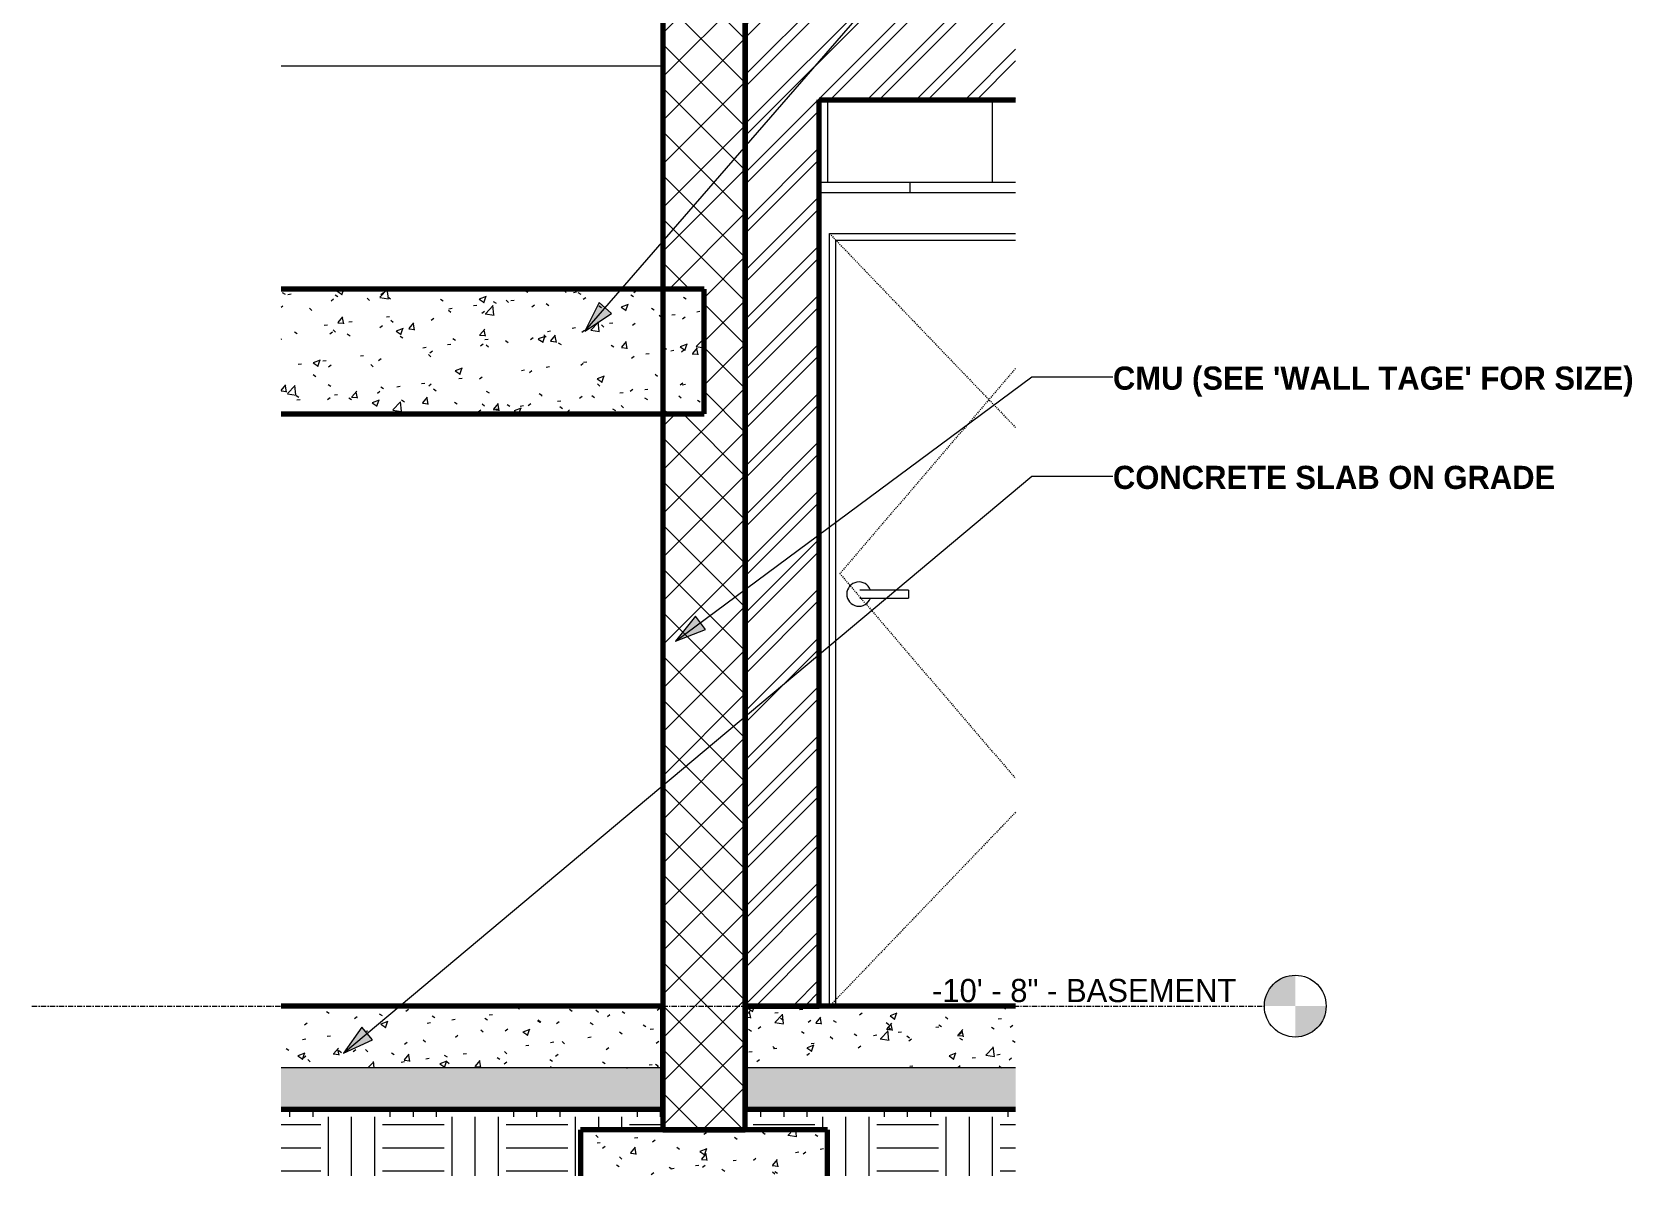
# Model space of a CAD drawing. Header units: inches. Extents: x 11710 to 12358, y -212 to 450.
# Drawn here: x 11709.7 to 11865.1, y -144.5 to -33.4 of the extents above; entities that cross this region are included whole.
import ezdxf

# ---------------------------------------------------------------- set-up
doc = ezdxf.new("R2010")
doc.units = ezdxf.units.IN
doc.header["$MEASUREMENT"] = 0
doc.linetypes.add('Dash 1_16_', pattern=[0.125, 0.0625, -0.0625])
doc.linetypes.add('Grid Line 1_2_', pattern=[0.875, 0.5, -0.125, 0.125, -0.125])
for name, color, linetype, lineweight in [('0-1', 7, 'Continuous', 5), ('0-3', 135, 'Continuous', 18), ('A-DOOR-1', 250, 'Dash 1_16_', 9), ('A-DOOR-2', 250, 'Continuous', 9), ('A-DOOR-FRAM-1', 250, 'Continuous', 9), ('A-FLOR-4', 192, 'Continuous', 70), ('A-FLOR-5', 135, 'Continuous', 18), ('A-FLOR-LEVL', 51, 'Continuous', 9), ('A-FLOR-LEVL-1', 51, 'Grid Line 1_2_', 9), ('A-FLOR-MCUT', 51, 'Continuous', 18), ('A-FLOR-PATT-1', 8, 'Continuous', 9), ('A-WALL-3', 7, 'Continuous', 70), ('A-WALL-4', 135, 'Continuous', 18), ('A-WALL-PATT-2', 253, 'Continuous', 9), ('A-WALL-PATT-3', 55, 'Continuous', 9), ('A-WALL-PATT-4', 45, 'Continuous', 9), ('C-TOPO', 7, 'Continuous', 9), ('C-TOPO-1', 7, 'Continuous', 70), ('C-TOPO-2', 55, 'Continuous', 9), ('G-ANNO-TEXT', 231, 'Continuous', 9), ('I-WALL-1', 7, 'Continuous', 70), ('S-FNDN-1', 32, 'Continuous', 9), ('S-FNDN-2', 7, 'Continuous', 70)]:
    doc.layers.add(name, color=color, linetype=linetype, lineweight=lineweight)
doc.styles.add('Century Gothic', font='ufonts.com_century-gothic.ttf', dxfattribs={"height": 2.25})
doc.styles.add('Century Gothic_B', font='GOTHICB.TTF', dxfattribs={"height": 2.25})
pattern_1 = [(50, (11023.755, 72), (6.885997, -0.602097), [0.72, -7.92]), (355, (11023.755, 72), (-1.331756, 7.220547), [0.576, -6.336]), (100.451, (11024.329, 71.95), (5.55363, 6.61819), [0.612, -6.731]), (46.184, (11023.755, 73.92), (10.24564, -1.588925), [1.08, -11.88]), (96.636, (11024.609, 73.788), (8.97244, 9.35152), [0.918, -10.096]), (351.184, (11023.755, 73.92), (8.9732, 9.35123), [0.864, -9.504]), (21, (11024.715, 73.44), (5.730726, -3.865003), [0.72, -7.92]), (326, (11024.715, 73.44), (2.33581, 6.96088), [0.576, -6.336]), (71.451, (11025.193, 73.118), (8.065876, 3.09595), [0.612, -6.731]), (37.5, (11023.755, 72), (0.116866, 3.1954784), [0.317, -5.942, 0.317, -6.115, -6.36]), (37.5, (11023.755, 72), (0.116866, 3.1954784), [-12.691, 0.317, -6.043]), (7.5, (11023.755, 72), (2.52543, 3.786025), [0.317, -3.35, 0.317, -5.798, -2.424]), (7.5, (11023.755, 72), (2.52543, 3.786025), [-9.782, 0.317, -2.107]), (327.5, (11021.614, 72), (5.1243685, -0.216176), [0.317, -2.083, 0.317, -7.171, -9.936]), (327.5, (11021.614, 72), (5.1243685, -0.216176), [-9.888, 0.317, -9.619]), (317.5, (11020.654, 72), (5.598326, 0.96141), [0.317, -2.803, 0.317, -4.656, -7.056]), (317.5, (11020.654, 72), (5.598326, 0.96141), [-8.093, 0.317, -6.739])]

# ---------------------------------------------------------------- blocks, each defined once
blk = doc.blocks.new('CTR  - Topography_rvt-1-Section 25 - Callout 1')
at = {"layer": 'C-TOPO'}
h = blk.add_hatch(dxfattribs=at)
h.set_pattern_fill('FP_4', color=256, style=0, pattern_type=2)
h.set_pattern_definition([(0, (11023.755, 72), (6, 6), [6, -6]), (0, (11023.755, 74.25), (6, 6), [6, -6]), (0, (11023.755, 76.5), (6, 6), [6, -6]), (90, (11024.505, 77.25), (-6, 6), [6, -6]), (90, (11026.755, 77.25), (-6, 6), [6, -6]), (90, (11029.005, 77.25), (-6, 6), [6, -6])])
h.paths.add_polyline_path([(11786.99, -144.49), (11805.25, -144.49), (11805.25, -138.01), (11778.99, -138.01), (11778.99, -140), (11786.99, -140)], flags=0)
h.paths.add_polyline_path([(11762.99, -144.49), (11762.99, -140), (11770.99, -140), (11770.99, -138.01), (11733.9, -138.01), (11733.9, -144.49)], flags=0)
at = {"layer": 'C-TOPO-1'}
for p, q in [((11733.9, -138.01), (11770.99, -138.01)), ((11778.99, -138.01), (11805.25, -138.01))]:
    blk.add_line(p, q, dxfattribs=at)
at = {"layer": 'C-TOPO-2'}
for p, q in [((11733.9, -138.01), (11770.99, -138.01)), ((11778.99, -138.01), (11805.25, -138.01))]:
    blk.add_line(p, q, dxfattribs=at)
blk = doc.blocks.new('HOLLOW METAL - GARGE-2076820-Section 25 - Callout 1')
at = {"layer": 'A-DOOR-1'}
for p, q in [((11805.25, -66.09), (11788.18, -86)), ((11788.18, -86), (11805.25, -105.91))]:
    blk.add_line(p, q, dxfattribs=at)
blk = doc.blocks.new('CTR - 1st Phase - Common Walls_rvt-1-Section 25 - Callout 1')
at = {"layer": 'A-WALL-PATT-2'}
h = blk.add_hatch(dxfattribs=at)
h.set_pattern_fill('FP_6', color=256, style=0, pattern_type=2)
h.set_pattern_definition([(45, (11023.755, 72), (-2.375879, 2.375879), []), (45, (11023.755, 75.6), (-2.375879, 2.375879), [])])
h.paths.add_polyline_path([(11785.18, -128), (11786.18, -128), (11786.18, -40), (11805.25, -40), (11805.25, -14), (11778.99, -14), (11782.62, -16), (11778.99, -16), (11778.99, -128)], flags=0)
at = {"layer": 'I-WALL-1'}
for p, q in [((11778.99, -14), (11778.99, -128)), ((11786.18, -128), (11786.18, -40)), ((11786.18, -40), (11805.25, -40)), ((11778.99, -128), (11786.18, -128))]:
    blk.add_line(p, q, dxfattribs=at)
at = {"layer": '0-3'}
blk.add_blockref('HOLLOW METAL - GARGE-2076820-Section 25 - Callout 1', (0, 0), dxfattribs=at)
blk = doc.blocks.new('HOLLOW METAL - GARGE 2-2012011-Section 25 - Callout 1')
at = {"layer": 'A-DOOR-1'}
for p, q in [((11787.18, -53), (11805.25, -71.82)), ((11805.25, -109.18), (11787.18, -128))]:
    blk.add_line(p, q, dxfattribs=at)
at = {"layer": 'A-DOOR-2'}
for p, q in [((11794.85, -87.61), (11790.72, -87.61)), ((11790.72, -88.39), (11794.85, -88.39)), ((11794.85, -87.61), (11794.85, -88)), ((11794.85, -88), (11794.85, -88.39))]:
    blk.add_line(p, q, dxfattribs=at)
at = {"layer": 'A-DOOR-2', "flags": 128}
for points in [[(11790.72, -87.61), (11790.43, -87.61), (11790.22, -87.61), (11790.13, -87.61), (11790.13, -87.61)], [(11790.13, -88.39), (11790.21, -88.39), (11790.42, -88.39), (11790.7, -88.39), (11790.72, -88.39)]]:
    blk.add_lwpolyline(points, dxfattribs=at)
at = {"layer": 'A-DOOR-2'}
for start, end in [(19.6343, 180), (180, 340.4367)]:
    blk.add_arc((11790.03, -88), 1.18, start, end, dxfattribs=at)
at = {"layer": 'A-DOOR-FRAM-1'}
for p, q in [((11787.18, -53), (11805.25, -53)), ((11787.18, -128), (11787.18, -53)), ((11787.8, -53.62), (11805.25, -53.62)), ((11787.8, -128), (11787.8, -53.62))]:
    blk.add_line(p, q, dxfattribs=at)
blk = doc.blocks.new('CTR - 1st Phase -Stairs _ Elevators_rvt-1-Section 25 - Callout 1')
at = {"layer": 'A-WALL-PATT-3'}
h = blk.add_hatch(dxfattribs=at)
h.set_pattern_fill('FP_10', color=256, style=0, pattern_type=2)
h.set_pattern_definition([(0, (11770.989, -128), (0, 8), []), (90, (11770.989, -128), (-8, 8), [8, -8])])
h.paths.add_polyline_path([(11786.18, -49), (11805.25, -49), (11805.25, -40), (11786.18, -40)], flags=0)
at = {"layer": 'A-WALL-PATT-4'}
h = blk.add_hatch(dxfattribs=at)
h.set_pattern_fill('FP_11', color=256, style=0, pattern_type=2)
h.set_pattern_definition([(45, (11023.755, 72), (-2.12132, 2.12132), []), (135, (11023.755, 72), (-2.12132, -2.12132), [])])
h.paths.add_polyline_path([(11778.99, -140), (11778.99, -16), (11774.99, -16), (11778.99, -4), (11778.99, 120), (11770.99, 120), (11770.99, -58.38), (11774.99, -58.38), (11774.99, -70.51), (11770.99, -70.51), (11770.99, -140)], flags=0)
at = {"layer": 'S-FNDN-1'}
h = blk.add_hatch(dxfattribs=at)
h.set_pattern_fill('FP_8', color=256, style=0, pattern_type=2)
h.set_pattern_definition(pattern_1)
h.paths.add_polyline_path([(11762.99, -144.49), (11786.99, -144.49), (11786.99, -140), (11762.99, -140)], flags=0)
at = {"layer": 'A-WALL-3'}
for p, q in [((11770.99, 120), (11770.99, -140)), ((11778.99, -140), (11778.99, 120)), ((11770.99, -140), (11778.99, -140))]:
    blk.add_line(p, q, dxfattribs=at)
at = {"layer": 'A-WALL-4'}
blk.add_line((11786.18, -49), (11805.25, -49), dxfattribs=at)
at = {"layer": 'S-FNDN-2'}
for p, q in [((11786.99, -140), (11762.99, -140)), ((11762.99, -140), (11762.99, -144.49)), ((11786.99, -144.49), (11786.99, -140))]:
    blk.add_line(p, q, dxfattribs=at)
at = {"layer": '0-3'}
blk.add_blockref('HOLLOW METAL - GARGE 2-2012011-Section 25 - Callout 1', (0, 0), dxfattribs=at)
blk = doc.blocks.new('Level - Level Head - Circle-50818-Section 25 - Callout 1')
at = {"layer": 'A-FLOR-LEVL'}
h = blk.add_hatch(color=256, dxfattribs=at)
edge = h.paths.add_edge_path(flags=0)
edge.add_line((11832.41, 0), (11829.41, 0))
edge.add_arc((11832.41, 0), 3, 90, 180, ccw=False)
edge.add_line((11832.41, 3), (11832.41, 0))
h = blk.add_hatch(color=256, dxfattribs=at)
edge = h.paths.add_edge_path(flags=0)
edge.add_line((11832.41, -3), (11832.41, 0))
edge.add_line((11832.41, 0), (11835.41, 0))
edge.add_arc((11832.41, 0), 3, 270, 360, ccw=False)
blk.add_circle((11832.41, 0), 3, dxfattribs=at)

msp = doc.modelspace()

# ---------------------------------------------------------------- hatches: boundary and pattern name
at = {"layer": 'A-FLOR-PATT-1'}
h = msp.add_hatch(dxfattribs=at)
h.set_pattern_fill('FP_8', color=256, style=0, pattern_type=2)
h.set_pattern_definition(pattern_1)
h.paths.add_polyline_path([(11774.99, -70.51), (11774.99, -58.38), (11733.9, -58.38), (11733.9, -70.51)], flags=0)
h = msp.add_hatch(dxfattribs=at)
h.set_pattern_fill('FP_8', color=256, style=0, pattern_type=2)
h.set_pattern_definition(pattern_1)
h.paths.add_polyline_path([(11785.18, -134), (11805.25, -134), (11805.25, -128), (11778.99, -128), (11778.99, -134)], flags=0)
h.paths.add_polyline_path([(11770.99, -134), (11770.99, -128), (11733.9, -128), (11733.9, -134)], flags=0)
h = msp.add_hatch(dxfattribs=at)
h.set_pattern_fill('FP_12', color=256, style=0, pattern_type=2)
h.set_pattern_definition([(212.005, (11022.949, 74.015), (-40.310627, -26.8730086), [1.268, -125.493]), (213.69, (11023.755, 74.553), (-13.436241, -13.436764), [0.969, -47.478]), (198.435, (11024.158, 74.687), (-26.873024, -13.436542), [0.425, -42.065]), (180, (11024.696, 74.687), (2e-15, -13.437), [0.537, -12.899]), (161.565, (11025.099, 74.553), (-13.436518, 1.2e-05), [0.425, -42.065]), (333.435, (11025.233, 84.227), (13.436532, 1e-05), [0.601, -29.444]), (296.565, (11025.099, 84.496), (13.43652, -13.436544), [0.3, -29.745]), (270, (11025.099, 85.168), (13.437, 8e-16), [0.672, -12.765]), (186.34, (11025.233, 76.434), (-107.4926568, -13.4363962), [1.217, -120.457]), (296.565, (11028.189, 84.765), (13.43652, -13.436544), [0.3, -29.745]), (303.69, (11027.92, 85.168), (13.436764, -13.436241), [0.484, -47.962]), (229.399, (11030.07, 79.256), (-67.1828397, -80.6196216), [1.239, -122.641]), (243.435, (11030.473, 80.062), (1e-05, -13.436532), [0.901, -29.144]), (213.69, (11035.176, 78.584), (-13.436241, -13.436764), [0.484, -47.962]), (33.69, (11031.145, 74.822), (13.436241, 13.436764), [0.484, -47.962]), (0, (11030.877, 74.822), (0, 13.437), [0.269, -13.168]), (333.435, (11030.608, 74.956), (13.436532, 1e-05), [0.3, -29.745]), (284.036, (11030.473, 75.494), (13.436545, -40.30972), [0.554, -54.847]), (270, (11030.473, 75.762), (13.437, 8e-16), [0.269, -13.168]), (243.435, (11030.473, 76.031), (1e-05, -13.436532), [0.3, -29.745]), (135, (11030.473, 76.165), (-13.43644, 9e-16), [0.19, -18.812]), (90, (11030.473, 76.031), (-13.437, 8e-16), [0.134, -13.302]), (18.435, (11035.311, 82.212), (26.873024, 13.436542), [0.85, -41.641]), (6.34, (11036.117, 82.481), (107.4926568, 13.4363962), [1.217, -120.457]), (180, (11035.579, 79.256), (2e-15, -13.437), [0.806, -12.63]), (197.354, (11037.729, 79.928), (-40.3099621, -13.43709214), [2.252, -222.987]), (198.435, (11038.132, 80.062), (-26.873024, -13.436542), [0.425, -42.065]), (213.69, (11038.535, 80.331), (-13.436241, -13.436764), [0.484, -47.962]), (251.565, (11038.67, 80.734), (-1.2e-05, -13.436518), [0.425, -42.065]), (243.435, (11038.804, 81.003), (1e-05, -13.436532), [0.3, -29.745]), (270, (11038.804, 81.271), (13.437, 8e-16), [0.269, -13.168]), (293.199, (11038.401, 82.212), (13.4363854, -26.8729472), [1.023, -101.307]), (315, (11037.998, 82.615), (13.43644, 0), [0.57, -18.432]), (0, (11037.326, 82.615), (0, 13.437), [0.672, -12.765]), (341.565, (11034.37, 79.39), (13.436518, -1.2e-05), [0.425, -42.065]), (303.69, (11034.101, 79.793), (13.436764, -13.436241), [0.484, -47.962]), (279.462, (11033.967, 80.599), (13.43628, -67.1832013), [0.817, -80.915]), (270, (11033.967, 81.406), (13.437, 8e-16), [0.806, -12.63]), (239.036, (11034.37, 82.077), (-13.4372, -26.873257), [0.783, -77.565]), (188.13, (11035.311, 82.212), (-80.6200966, -13.436299), [0.95, -94.061]), (116.565, (11025.367, 81.809), (-13.43652, 13.436544), [0.3, -29.745]), (135, (11025.636, 81.54), (-13.43644, 9e-16), [0.38, -18.622]), (168.69, (11026.308, 81.406), (-13.436897, 0.000212), [0.685, -67.829]), (191.31, (11026.98, 81.54), (-53.746592, -13.436568), [0.685, -67.829]), (194.036, (11027.517, 81.674), (-40.30972, -13.436545), [0.554, -54.847]), (236.31, (11027.786, 82.077), (-13.436194, -26.873299), [0.484, -47.962]), (236.31, (11028.055, 82.481), (-13.436194, -26.873299), [0.484, -47.962]), (270, (11028.055, 82.884), (13.437, 8e-16), [0.403, -13.034]), (291.801, (11027.786, 83.556), (13.4361655, -26.872997), [0.724, -71.635]), (116.565, (11027.92, 80.734), (-13.43652, 13.436544), [0.601, -29.444]), (168.69, (11028.592, 80.599), (-13.436897, 0.000212), [0.685, -67.829]), (194.036, (11029.13, 80.734), (-40.30972, -13.436545), [0.554, -54.847]), (225, (11029.533, 81.137), (9e-16, -13.43644), [0.57, -18.432]), (251.565, (11029.667, 81.54), (-1.2e-05, -13.436518), [0.425, -42.065]), (296.565, (11029.398, 82.077), (13.43652, -13.436544), [0.601, -29.444]), (315, (11029.13, 82.346), (13.43644, 0), [0.38, -18.622]), (326.31, (11028.727, 82.615), (26.873299, -13.436194), [0.484, -47.962]), (0, (11028.458, 82.615), (0, 13.437), [0.269, -13.168]), (33.69, (11028.055, 82.346), (13.436241, 13.436764), [0.484, -47.962]), (71.565, (11027.92, 81.943), (1.2e-05, 13.436518), [0.425, -42.065]), (63.435, (11027.786, 81.674), (-1e-05, 13.436532), [0.3, -29.745]), (71.565, (11027.652, 81.271), (1.2e-05, 13.436518), [0.425, -42.065]), (104.036, (11027.652, 80.734), (-13.436545, 40.30972), [0.554, -54.847]), (45, (11027.383, 80.465), (0, 13.43644), [0.38, -18.622]), (18.435, (11026.98, 80.331), (26.873024, 13.436542), [0.425, -42.065]), (0, (11026.308, 80.331), (0, 13.437), [0.672, -12.765]), (14.036, (11025.771, 80.196), (40.30972, 13.436545), [0.554, -54.847]), (341.565, (11025.367, 80.331), (13.436518, -1.2e-05), [0.425, -42.065]), (270, (11025.367, 80.734), (13.437, 8e-16), [0.403, -13.034]), (225, (11025.771, 81.137), (9e-16, -13.43644), [0.57, -18.432]), (198.435, (11026.577, 81.406), (-26.873024, -13.436542), [0.85, -41.641]), (180, (11027.249, 81.406), (-2e-15, -13.437), [0.672, -12.765]), (153.435, (11027.517, 81.271), (-13.436532, -1e-05), [0.3, -29.745]), (206.565, (11032.623, 79.121), (-13.436544, -13.43652), [0.3, -29.745]), (146.31, (11033.026, 78.853), (-26.873299, 13.436194), [0.484, -47.962]), (119.745, (11033.564, 77.912), (-40.3105597, 67.1832064), [1.083, -107.246]), (95.711, (11033.698, 76.568), (-13.4375424, 120.930058), [1.35, -133.686]), (90, (11033.698, 76.434), (-13.437, 8e-16), [0.134, -13.302]), (63.435, (11033.564, 76.165), (-1e-05, 13.436532), [0.3, -29.745]), (26.565, (11033.295, 76.031), (13.436544, 13.43652), [0.3, -29.745]), (0, (11032.892, 76.031), (0, 13.437), [0.403, -13.034]), (0, (11032.758, 76.031), (0, 13.437), [0.134, -13.302]), (0, (11032.489, 76.031), (0, 13.437), [0.269, -13.168]), (326.31, (11032.086, 76.3), (26.873299, -13.436194), [0.484, -47.962]), (333.435, (11031.817, 76.434), (13.436532, 1e-05), [0.3, -29.745]), (284.036, (11031.683, 76.972), (13.436545, -40.30972), [0.554, -54.847]), (270, (11031.683, 77.24), (13.437, 8e-16), [0.269, -13.168]), (270, (11031.683, 77.643), (13.437, 8e-16), [0.403, -13.034]), (258.69, (11031.817, 78.315), (-0.000212, -13.436897), [0.685, -67.829]), (231.34, (11032.355, 78.987), (-40.3101895, -53.745816), [0.86, -85.176]), (270, (11035.176, 78.718), (13.437, 8e-16), [0.134, -13.302]), (270, (11035.176, 78.853), (13.437, 8e-16), [0.134, -13.302]), (326.31, (11034.773, 79.121), (26.873299, -13.436194), [0.484, -47.962]), (333.435, (11033.967, 79.525), (13.436532, 1e-05), [0.901, -29.144]), (0, (11033.295, 79.525), (0, 13.437), [0.672, -12.765]), (63.435, (11033.161, 79.256), (-1e-05, 13.436532), [0.3, -29.745]), (90, (11033.161, 78.718), (-13.437, 8e-16), [0.537, -12.899]), (135, (11033.564, 78.315), (-13.43644, 9e-16), [0.57, -18.432]), (161.565, (11033.967, 78.181), (-13.436518, 1.2e-05), [0.425, -42.065]), (180, (11034.37, 78.181), (-2e-15, -13.437), [0.403, -13.034]), (198.435, (11034.773, 78.315), (-26.873024, -13.436542), [0.425, -42.065]), (351.87, (11029.533, 85.571), (13.4370087, -0.000259), [1.9, -93.111]), (14.036, (11028.995, 85.437), (40.30972, 13.436545), [0.554, -54.847]), (53.13, (11028.592, 84.899), (26.873672, 40.309752), [0.672, -66.511]), (95.194, (11028.727, 83.421), (-13.4351326, 134.3664647), [1.484, -146.928]), (101.31, (11028.861, 82.749), (-13.436568, 53.746592), [0.685, -67.829]), (143.13, (11029.398, 82.346), (-40.309752, 26.873672), [0.672, -66.511]), (161.565, (11029.802, 82.212), (-13.436518, 1.2e-05), [0.425, -42.065]), (198.435, (11030.205, 82.346), (-26.873024, -13.436542), [0.425, -42.065]), (225, (11030.877, 83.018), (9e-16, -13.43644), [0.95, -18.052]), (228.814, (11031.817, 84.093), (-80.6198072, -94.0561774), [1.428, -141.405]), (251.565, (11031.951, 84.496), (-1.2e-05, -13.436518), [0.425, -42.065]), (270, (11031.951, 84.63), (13.437, 8e-16), [0.134, -13.302]), (288.435, (11031.817, 85.034), (13.436542, -26.873024), [0.425, -42.065]), (326.31, (11031.414, 85.302), (26.873299, -13.436194), [0.484, -47.962]), (90, (11025.233, 82.077), (-13.437, 8e-16), [0.941, -12.496]), (338.199, (11027.114, 83.824), (40.3099116, -13.436441), [0.724, -71.635]), (0, (11026.308, 83.824), (0, 13.437), [0.806, -12.63]), (30.964, (11025.636, 83.421), (40.310285, 26.8733136), [0.783, -77.565]), (45, (11025.233, 83.018), (0, 13.43644), [0.57, -18.432]), (90, (11023.083, 77.778), (-13.437, 8e-16), [0.941, -12.496]), (116.565, (11023.486, 76.972), (-13.43652, 13.436544), [0.901, -29.144]), (153.435, (11024.293, 76.568), (-13.436532, -1e-05), [0.901, -29.144]), (180, (11024.964, 76.568), (-2e-15, -13.437), [0.672, -12.765]), (218.66, (11025.636, 77.106), (-13.436833, -13.4362984), [0.86, -85.176]), (231.34, (11026.174, 77.778), (-40.3101895, -53.745816), [0.86, -85.176]), (213.69, (11026.98, 78.315), (-13.436241, -13.436764), [0.969, -47.478]), (239.036, (11027.383, 78.987), (-13.4372, -26.873257), [0.783, -77.565]), (270, (11027.383, 79.256), (13.437, 8e-16), [0.269, -13.168]), (270, (11027.383, 79.659), (13.437, 8e-16), [0.403, -13.034]), (315, (11026.98, 80.062), (13.43644, 0), [0.57, -18.432]), (350.538, (11026.174, 80.196), (13.4368224, 7.56e-05), [0.817, -80.915]), (14.036, (11025.099, 79.928), (40.30972, 13.436545), [1.108, -54.293]), (18.435, (11023.889, 79.525), (26.873024, 13.436542), [1.275, -41.216]), (45, (11023.486, 79.121), (0, 13.43644), [0.57, -18.432]), (45, (11023.083, 78.718), (0, 13.43644), [0.57, -18.432]), (108.435, (11026.039, 75.762), (-13.436542, 26.873024), [0.85, -41.641]), (126.87, (11026.442, 75.225), (-13.436224, 13.436576), [0.672, -66.511]), (146.31, (11026.846, 74.956), (-26.873299, 13.436194), [0.484, -47.962]), (161.565, (11027.249, 74.822), (-13.436518, 1.2e-05), [0.425, -42.065]), (135, (11027.652, 74.419), (-13.43644, 9e-16), [0.57, -18.432]), (161.565, (11028.055, 74.284), (-13.436518, 1.2e-05), [0.425, -42.065]), (180, (11028.458, 74.284), (2e-15, -13.437), [0.403, -13.034]), (206.565, (11028.727, 74.419), (-13.436544, -13.43652), [0.3, -29.745]), (206.565, (11029.264, 74.687), (-13.436544, -13.43652), [0.601, -29.444]), (189.462, (11030.07, 74.822), (-67.1832013, -13.43628), [0.817, -80.915]), (243.435, (11030.339, 75.359), (1e-05, -13.436532), [0.601, -29.444]), (270, (11030.339, 75.494), (13.437, 8e-16), [0.134, -13.302]), (270, (11030.339, 75.762), (13.437, 8e-16), [0.269, -13.168]), (326.31, (11029.936, 76.568), (26.873299, -13.436194), [0.484, -47.962]), (327.995, (11028.861, 77.24), (67.1829352, -40.309468), [1.268, -125.493]), (329.036, (11028.189, 77.643), (26.873257, -13.4372), [0.783, -77.565]), (341.565, (11027.383, 77.912), (13.436518, -1.2e-05), [0.85, -41.641]), (0, (11026.846, 77.912), (0, 13.437), [0.537, -12.899]), (33.69, (11026.442, 77.643), (13.436241, 13.436764), [0.484, -47.962]), (53.13, (11026.039, 77.106), (26.873672, 40.309752), [0.672, -66.511]), (63.435, (11025.771, 76.568), (-1e-05, 13.436532), [0.601, -29.444]), (225, (11031.951, 75.494), (9e-16, -13.43644), [0.57, -18.432]), (236.31, (11032.22, 75.897), (-13.436194, -26.873299), [0.484, -47.962]), (270, (11032.22, 76.031), (13.437, 8e-16), [0.134, -13.302]), (315, (11031.951, 76.3), (13.43644, 0), [0.38, -18.622]), (333.435, (11031.414, 76.568), (13.436532, 1e-05), [0.601, -29.444]), (18.435, (11030.608, 76.3), (26.873024, 13.436542), [0.85, -41.641]), (75.964, (11030.473, 75.762), (-0.0003, 13.436231), [0.554, -54.847]), (71.565, (11024.427, 73.209), (1.2e-05, 13.436518), [0.425, -42.065]), (135, (11024.696, 72.941), (-13.43644, 9e-16), [0.38, -18.622]), (146.31, (11025.099, 72.672), (-26.873299, 13.436194), [0.484, -47.962]), (153.435, (11025.636, 72.403), (-13.436532, -1e-05), [0.601, -29.444]), (180, (11025.771, 72.403), (-2e-15, -13.437), [0.134, -13.302]), (161.565, (11026.174, 72.269), (-13.436518, 1.2e-05), [0.425, -42.065]), (180, (11026.711, 72.269), (-2e-15, -13.437), [0.537, -12.899]), (198.435, (11027.114, 72.403), (-26.873024, -13.436542), [0.425, -42.065]), (210.964, (11027.786, 72.806), (-40.310285, -26.8733136), [0.783, -77.565]), (206.565, (11028.055, 72.941), (-13.436544, -13.43652), [0.3, -29.745]), (251.565, (11028.189, 73.344), (-1.2e-05, -13.436518), [0.425, -42.065]), (303.69, (11027.92, 73.747), (13.436764, -13.436241), [0.484, -47.962]), (306.87, (11027.517, 74.284), (13.436224, -13.436576), [0.672, -66.511]), (323.13, (11026.98, 74.687), (40.309752, -26.873672), [0.672, -66.511]), (345.964, (11026.442, 74.822), (13.436231, 0.0003), [0.554, -54.847]), (18.435, (11026.039, 74.687), (26.873024, 13.436542), [0.425, -42.065]), (30.964, (11025.367, 74.284), (40.310285, 26.8733136), [0.783, -77.565]), (39.806, (11024.561, 73.612), (13.4366017, 13.4362908), [1.049, -103.894]), (135, (11028.592, 72.403), (-13.43644, 9e-16), [0.19, -18.812]), (153.435, (11028.861, 72.269), (-13.436532, -1e-05), [0.3, -29.745]), (191.31, (11029.533, 72.403), (-53.746592, -13.436568), [0.685, -67.829]), (165.964, (11030.07, 72.269), (-13.436231, -0.0003), [0.554, -54.847]), (175.236, (11031.683, 72.134), (-13.4364265, -8.2e-05), [1.618, -160.181]), (206.565, (11031.951, 72.269), (-13.436544, -13.43652), [0.3, -29.745]), (225, (11032.22, 72.537), (9e-16, -13.43644), [0.38, -18.622]), (270, (11032.22, 73.209), (13.437, 8e-16), [0.672, -12.765]), (270, (11032.22, 73.612), (13.437, 8e-16), [0.403, -13.034]), (308.66, (11031.683, 74.284), (13.4362984, -13.436833), [0.86, -85.176]), (338.199, (11031.011, 74.553), (40.3099116, -13.436441), [0.724, -71.635]), (348.69, (11030.339, 74.687), (13.436897, -0.000212), [0.685, -67.829]), (18.435, (11029.13, 74.284), (26.873024, 13.436542), [1.275, -41.216]), (36.87, (11028.592, 73.881), (13.436576, 13.436224), [0.672, -66.511]), (68.199, (11028.324, 73.209), (13.436441, 40.3099116), [0.724, -71.635]), (101.31, (11028.458, 72.537), (-13.436568, 53.746592), [0.685, -67.829]), (348.69, (11027.249, 85.302), (13.436897, -0.000212), [0.685, -67.829]), (354.806, (11025.771, 85.437), (13.4361385, -0.0003521), [1.484, -146.928]), (0, (11025.367, 85.437), (0, 13.437), [0.403, -13.034]), (45, (11025.099, 85.168), (0, 13.43644), [0.38, -18.622]), (180, (11026.174, 83.959), (-2e-15, -13.437), [0.403, -13.034]), (188.13, (11027.114, 84.093), (-80.6200966, -13.436299), [0.95, -94.061]), (172.875, (11028.189, 83.959), (-13.436807, -0.000376), [1.083, -107.246]), (225, (11028.324, 84.093), (9e-16, -13.43644), [0.19, -18.812]), (270, (11028.324, 84.496), (13.437, 8e-16), [0.403, -13.034]), (161.565, (11032.623, 84.899), (-13.436518, 1.2e-05), [0.425, -42.065]), (180, (11033.161, 84.899), (-2e-15, -13.437), [0.537, -12.899]), (198.435, (11033.564, 85.034), (-26.873024, -13.436542), [0.425, -42.065]), (170.538, (11034.37, 84.899), (-13.4368224, -7.56e-05), [0.817, -80.915]), (213.69, (11034.773, 85.168), (-13.436241, -13.436764), [0.484, -47.962]), (270, (11034.773, 85.302), (13.437, 8e-16), [0.134, -13.302]), (296.565, (11034.639, 85.571), (13.43652, -13.436544), [0.3, -29.745]), (341.565, (11033.833, 85.84), (13.436518, -1.2e-05), [0.85, -41.641]), (341.565, (11033.026, 86.108), (13.436518, -1.2e-05), [0.85, -41.641]), (14.036, (11032.489, 85.974), (40.30972, 13.436545), [0.554, -54.847]), (45, (11032.086, 85.571), (0, 13.43644), [0.57, -18.432]), (104.036, (11032.22, 85.034), (-13.436545, 40.30972), [0.554, -54.847]), (0, (11021.74, 73.344), (0, 13.437), [0.134, -13.302]), (315, (11021.471, 73.612), (13.43644, 0), [0.38, -18.622]), (274.764, (11021.336, 75.225), (13.437683, -147.8026001), [1.618, -160.181]), (255.964, (11021.471, 75.762), (0.0003, -13.436231), [0.554, -54.847]), (225, (11021.74, 76.031), (9e-16, -13.43644), [0.38, -18.622]), (198.435, (11022.949, 76.434), (-26.873024, -13.436542), [1.275, -41.216]), (180, (11023.083, 76.434), (-2e-15, -13.437), [0.134, -13.302]), (171.87, (11024.024, 76.3), (-13.4370087, 0.000259), [0.95, -94.061]), (146.31, (11025.636, 76.165), (-26.873299, 13.436194), [0.484, -47.962]), (108.435, (11025.905, 75.359), (-13.436542, 26.873024), [0.85, -41.641]), (90, (11025.905, 75.225), (-13.437, 8e-16), [0.134, -13.302]), (71.565, (11025.771, 74.822), (1.2e-05, 13.436518), [0.425, -42.065]), (26.565, (11025.502, 74.687), (13.436544, 13.43652), [0.3, -29.745]), (18.435, (11025.099, 74.553), (26.873024, 13.436542), [0.425, -42.065]), (126.87, (11032.355, 73.612), (-13.436224, 13.436576), [0.672, -66.511]), (123.69, (11032.623, 73.209), (-13.436764, 13.436241), [0.484, -47.962]), (149.036, (11033.295, 72.806), (-26.873257, 13.4372), [0.783, -77.565]), (168.69, (11033.967, 72.672), (-13.436897, 0.000212), [0.685, -67.829]), (213.69, (11034.37, 72.941), (-13.436241, -13.436764), [0.484, -47.962]), (251.565, (11034.504, 73.344), (-1.2e-05, -13.436518), [0.425, -42.065]), (270, (11034.504, 73.478), (13.437, 8e-16), [0.134, -13.302]), (279.462, (11034.37, 74.284), (13.43628, -67.1832013), [0.817, -80.915]), (243.435, (11034.504, 74.553), (1e-05, -13.436532), [0.3, -29.745]), (270, (11034.504, 74.687), (13.437, 8e-16), [0.134, -13.302]), (296.565, (11034.101, 75.494), (13.43652, -13.436544), [0.901, -29.144]), (329.036, (11033.429, 75.897), (26.873257, -13.4372), [0.783, -77.565]), (8.13, (11032.489, 75.762), (80.6200966, 13.436299), [0.95, -94.061]), (45, (11031.951, 75.225), (0, 13.43644), [0.76, -18.242]), (45, (11031.683, 74.956), (0, 13.43644), [0.38, -18.622]), (90, (11031.683, 74.553), (-13.437, 8e-16), [0.403, -13.034]), (123.69, (11031.951, 74.15), (-13.436764, 13.436241), [0.484, -47.962]), (101.31, (11033.967, 76.568), (-13.436568, 53.746592), [0.685, -67.829]), (108.435, (11034.101, 76.165), (-13.436542, 26.873024), [0.425, -42.065]), (135, (11034.236, 76.031), (-13.43644, 9e-16), [0.19, -18.812]), (180, (11034.639, 76.031), (2e-15, -13.437), [0.403, -13.034]), (213.69, (11035.042, 76.3), (-13.436241, -13.436764), [0.484, -47.962]), (187.125, (11036.117, 76.434), (-94.0566594, -13.437028), [1.083, -107.246]), (236.31, (11036.386, 76.837), (-13.436194, -26.873299), [0.484, -47.962]), (270, (11036.386, 76.972), (13.437, 8e-16), [0.134, -13.302]), (288.435, (11036.251, 77.375), (13.436542, -26.873024), [0.425, -42.065]), (285.945, (11035.982, 78.315), (13.4366066, -40.3096492), [0.978, -96.842]), (315, (11035.714, 78.584), (13.43644, 0), [0.38, -18.622]), (18.435, (11035.311, 78.45), (26.873024, 13.436542), [0.425, -42.065]), (29.745, (11034.37, 77.912), (67.1832064, 40.3105597), [1.083, -107.246]), (18.435, (11033.967, 77.778), (26.873024, 13.436542), [0.425, -42.065]), (75.964, (11033.833, 77.24), (-0.0003, 13.436231), [0.554, -54.847]), (180, (11029.936, 80.734), (-2e-15, -13.437), [0.403, -13.034]), (180, (11030.205, 80.734), (-2e-15, -13.437), [0.269, -13.168]), (135, (11030.473, 80.465), (-13.43644, 9e-16), [0.38, -18.622]), (90, (11030.473, 80.062), (-13.437, 8e-16), [0.403, -13.034]), (26.565, (11028.458, 77.912), (13.436544, 13.43652), [0.901, -29.144]), (341.565, (11028.055, 78.046), (13.436518, -1.2e-05), [0.425, -42.065]), (300.964, (11027.652, 78.718), (26.8733136, -40.310285), [0.783, -77.565]), (71.565, (11030.205, 79.121), (1.2e-05, 13.436518), [0.425, -42.065]), (90, (11030.205, 78.45), (-13.437, 8e-16), [0.672, -12.765]), (123.69, (11030.473, 78.046), (-13.436764, 13.436241), [0.484, -47.962]), (153.435, (11031.011, 77.778), (-13.436532, -1e-05), [0.601, -29.444]), (198.435, (11031.414, 77.912), (-26.873024, -13.436542), [0.425, -42.065]), (243.435, (11031.548, 78.181), (1e-05, -13.436532), [0.3, -29.745]), (255.964, (11031.683, 78.718), (0.0003, -13.436231), [0.554, -54.847]), (251.565, (11031.817, 79.121), (-1.2e-05, -13.436518), [0.425, -42.065]), (291.801, (11031.548, 79.793), (13.4361655, -26.872997), [0.724, -71.635]), (323.13, (11031.011, 80.196), (40.309752, -26.873672), [0.672, -66.511]), (18.435, (11030.608, 80.062), (26.873024, 13.436542), [0.425, -42.065]), (63.435, (11030.339, 79.525), (-1e-05, 13.436532), [0.601, -29.444]), (135, (11029.264, 77.106), (-13.43644, 9e-16), [0.57, -18.432]), (149.036, (11029.936, 76.703), (-26.873257, 13.4372), [0.783, -77.565]), (146.31, (11030.339, 76.434), (-26.873299, 13.436194), [0.484, -47.962]), (180, (11030.608, 76.434), (2e-15, -13.437), [0.269, -13.168]), (210.964, (11031.28, 76.837), (-40.310285, -26.8733136), [0.783, -77.565]), (243.435, (11031.414, 77.106), (1e-05, -13.436532), [0.3, -29.745]), (303.69, (11031.145, 77.509), (13.436764, -13.436241), [0.484, -47.962]), (321.34, (11030.473, 78.046), (53.745816, -40.3101895), [0.86, -85.176]), (345.964, (11029.936, 78.181), (13.436231, 0.0003), [0.554, -54.847]), (11.31, (11029.264, 78.046), (53.746592, 13.436568), [0.685, -67.829]), (26.565, (11028.995, 77.912), (13.436544, 13.43652), [0.3, -29.745]), (71.565, (11028.861, 77.509), (1.2e-05, 13.436518), [0.425, -42.065]), (15.945, (11028.592, 80.465), (40.3096492, 13.4366066), [0.978, -96.842]), (29.745, (11027.652, 79.928), (67.1832064, 40.3105597), [1.083, -107.246]), (63.435, (11027.517, 79.659), (-1e-05, 13.436532), [0.3, -29.745]), (90, (11027.517, 79.256), (-13.437, 8e-16), [0.403, -13.034]), (104.036, (11027.652, 78.718), (-13.436545, 40.30972), [0.554, -54.847]), (120.964, (11028.055, 78.046), (-26.8733136, 40.310285), [0.783, -77.565]), (153.435, (11035.579, 85.168), (-13.436532, -1e-05), [0.3, -29.745]), (180, (11035.848, 85.168), (2e-15, -13.437), [0.269, -13.168]), (209.745, (11036.789, 85.705), (-67.1832064, -40.3105597), [1.083, -107.246]), (225, (11037.326, 86.243), (9e-16, -13.43644), [0.76, -18.242]), (239.036, (11037.729, 86.915), (-13.4372, -26.873257), [0.783, -77.565]), (239.036, (11038.132, 87.587), (-13.4372, -26.873257), [0.783, -77.565]), (270, (11038.132, 87.721), (13.437, 8e-16), [0.134, -13.302]), (333.435, (11037.864, 87.855), (13.436532, 1e-05), [0.3, -29.745]), (0, (11037.46, 87.855), (0, 13.437), [0.403, -13.034]), (45, (11037.057, 87.452), (0, 13.43644), [0.57, -18.432]), (26.565, (11035.445, 86.646), (13.436544, 13.43652), [1.803, -28.243]), (30.964, (11034.773, 86.243), (40.310285, 26.8733136), [0.783, -77.565]), (90, (11034.773, 85.974), (-13.437, 8e-16), [0.269, -13.168]), (128.66, (11035.311, 85.302), (-13.4362984, 13.436833), [0.86, -85.176]), (255.964, (11033.833, 80.868), (0.0003, -13.436231), [0.554, -54.847]), (281.31, (11033.698, 81.54), (13.436568, -53.746592), [0.685, -67.829]), (309.806, (11033.026, 82.346), (13.4362908, -13.4366017), [1.049, -103.894]), (329.036, (11032.355, 82.749), (26.873257, -13.4372), [0.783, -77.565]), (345.964, (11031.817, 82.884), (13.436231, 0.0003), [0.554, -54.847]), (0, (11031.28, 82.884), (0, 13.437), [0.537, -12.899]), (26.565, (11030.742, 82.615), (13.436544, 13.43652), [0.601, -29.444]), (45, (11030.339, 82.212), (0, 13.43644), [0.57, -18.432]), (53.13, (11029.936, 81.674), (26.873672, 40.309752), [0.672, -66.511]), (90, (11029.936, 81.271), (-13.437, 8e-16), [0.403, -13.034]), (135, (11030.339, 80.868), (-13.43644, 9e-16), [0.57, -18.432]), (144.462, (11031.28, 80.196), (-40.3095313, 26.8733096), [1.156, -114.43]), (135, (11031.951, 79.525), (-13.43644, 9e-16), [0.95, -18.052]), (153.435, (11032.489, 79.256), (-13.436532, -1e-05), [0.601, -29.444]), (206.565, (11033.026, 79.525), (-13.436544, -13.43652), [0.601, -29.444]), (230.194, (11033.698, 80.331), (-53.7471842, -67.182341), [1.049, -103.894]), (66.801, (11031.951, 83.556), (26.8740486, 67.1828756), [1.023, -101.307]), (90, (11031.951, 83.152), (-13.437, 8e-16), [0.403, -13.034]), (153.435, (11032.22, 83.018), (-13.436532, -1e-05), [0.3, -29.745]), (153.435, (11032.758, 82.749), (-13.436532, -1e-05), [0.601, -29.444]), (149.036, (11033.429, 82.346), (-26.873257, 13.4372), [0.783, -77.565]), (180, (11034.101, 82.346), (-2e-15, -13.437), [0.672, -12.765]), (180, (11034.908, 82.346), (-2e-15, -13.437), [0.806, -12.63]), (213.69, (11035.311, 82.615), (-13.436241, -13.436764), [0.484, -47.962]), (243.435, (11035.579, 83.152), (1e-05, -13.436532), [0.601, -29.444]), (277.125, (11035.445, 84.227), (13.437028, -94.0566594), [1.083, -107.246]), (315, (11035.176, 84.496), (13.43644, 0), [0.38, -18.622]), (341.565, (11034.773, 84.63), (13.436518, -1.2e-05), [0.425, -42.065]), (352.875, (11033.698, 84.765), (13.436807, 0.000376), [1.083, -107.246]), (0, (11033.026, 84.765), (0, 13.437), [0.672, -12.765]), (21.801, (11032.355, 84.496), (26.872997, 13.4361655), [0.724, -71.635]), (90, (11038.401, 83.824), (-13.437, 8e-16), [0.537, -12.899]), (90, (11038.401, 83.287), (-13.437, 8e-16), [0.537, -12.899]), (56.31, (11038.132, 82.884), (13.436194, 26.873299), [0.484, -47.962]), (18.435, (11037.729, 82.749), (26.873024, 13.436542), [0.425, -42.065]), (0, (11036.386, 82.749), (0, 13.437), [1.344, -12.093]), (341.565, (11035.982, 82.884), (13.436518, -1.2e-05), [0.425, -42.065]), (296.565, (11035.848, 83.152), (13.43652, -13.436544), [0.3, -29.745]), (278.13, (11035.714, 84.093), (13.436299, -80.6200966), [0.95, -94.061]), (270, (11035.714, 84.227), (13.437, 8e-16), [0.134, -13.302]), (251.565, (11035.848, 84.63), (-1.2e-05, -13.436518), [0.425, -42.065]), (225, (11036.251, 85.034), (9e-16, -13.43644), [0.57, -18.432]), (218.66, (11036.923, 85.571), (-13.436833, -13.4362984), [0.86, -85.176]), (225, (11037.326, 85.974), (9e-16, -13.43644), [0.57, -18.432]), (206.565, (11037.595, 86.108), (-13.436544, -13.43652), [0.3, -29.745]), (180, (11037.864, 86.108), (-2e-15, -13.437), [0.269, -13.168]), (123.69, (11038.132, 85.705), (-13.436764, 13.436241), [0.484, -47.962]), (108.435, (11038.267, 85.302), (-13.436542, 26.873024), [0.425, -42.065]), (98.13, (11038.401, 84.362), (-13.436299, 80.6200966), [0.95, -94.061])])
h.paths.add_polyline_path([(11778.99, -138), (11805.25, -138), (11805.25, -134), (11778.99, -134)], flags=0)
h.paths.add_polyline_path([(11733.9, -138), (11770.99, -138), (11770.99, -134), (11733.9, -134), (11733.9, -134.66)], flags=0)
at = {"layer": 'G-ANNO-TEXT'}
for points in [[(11763.42, -62.48), (11766, -60.74), (11764.79, -59.69)], [(11772.23, -92.58), (11775.12, -91.44), (11774.16, -90.15)], [(11739.97, -132.57), (11742.79, -131.26), (11741.75, -130.03)]]:
    msp.add_hatch(color=256, dxfattribs=at).paths.add_polyline_path(points, flags=0)

# ---------------------------------------------------------------- linework, layer by layer
at = {"layer": 'A-FLOR-4'}
for p, q in [((11774.99, -58.38), (11733.9, -58.38)), ((11774.99, -70.51), (11774.99, -58.38)), ((11733.9, -70.51), (11774.99, -70.51)), ((11770.99, -128), (11733.9, -128)), ((11770.99, -138), (11770.99, -128)), ((11805.25, -128), (11778.99, -128)), ((11778.99, -128), (11778.99, -138)), ((11733.9, -138), (11770.99, -138)), ((11778.99, -138), (11805.25, -138))]:
    msp.add_line(p, q, dxfattribs=at)
at = {"layer": 'A-FLOR-5'}
msp.add_line((11770.99, -36.73), (11733.9, -36.73), dxfattribs=at)
at = {"layer": 'A-FLOR-LEVL-1'}
msp.add_line((11709.71, -128), (11829.41, -128), dxfattribs=at)
at = {"layer": 'A-FLOR-MCUT'}
for p, q in [((11770.99, -134), (11733.9, -134)), ((11805.25, -134), (11778.99, -134))]:
    msp.add_line(p, q, dxfattribs=at)
at = {"layer": 'G-ANNO-TEXT'}
for p, q in [((11763.42, -62.48), (11806.84, -12.5)), ((11764.79, -59.69), (11763.42, -62.48)), ((11766, -60.74), (11764.79, -59.69)), ((11763.42, -62.48), (11766, -60.74)), ((11772.23, -92.58), (11806.84, -66.9)), ((11806.84, -66.9), (11814.7, -66.9)), ((11739.97, -132.57), (11806.84, -76.54)), ((11806.84, -76.54), (11814.7, -76.54)), ((11774.16, -90.15), (11772.23, -92.58)), ((11772.23, -92.58), (11775.12, -91.44)), ((11775.12, -91.44), (11774.16, -90.15)), ((11741.75, -130.03), (11739.97, -132.57)), ((11742.79, -131.26), (11741.75, -130.03)), ((11739.97, -132.57), (11742.79, -131.26))]:
    msp.add_line(p, q, dxfattribs=at)

# ---------------------------------------------------------------- block references
at = {"layer": '0-1'}
for name in ['CTR - 1st Phase - Common Walls_rvt-1-Section 25 - Callout 1', 'CTR - 1st Phase -Stairs _ Elevators_rvt-1-Section 25 - Callout 1', 'CTR  - Topography_rvt-1-Section 25 - Callout 1']:
    msp.add_blockref(name, (0, 0), dxfattribs=at)
at = {"layer": 'A-FLOR-LEVL'}
msp.add_blockref('Level - Level Head - Circle-50818-Section 25 - Callout 1', (0, -128), dxfattribs=at)

# ---------------------------------------------------------------- texts
at = {"layer": 'A-FLOR-LEVL', "insert": (11797.13, -125.36), "char_height": 2.25, "width": 35.6782, "attachment_point": 1, "style": 'Century Gothic'}
msp.add_mtext('-10\' - 8" - BASEMENT', dxfattribs=at)
at = {"layer": 'G-ANNO-TEXT', "char_height": 2.25, "attachment_point": 1, "style": 'Century Gothic_B'}
for s, insert, width in [("CMU (SEE 'WALL TAGE' FOR SIZE)", (11814.7, -65.9), 58.9335), ('CONCRETE SLAB ON GRADE', (11814.7, -75.54), 51.51)]:
    msp.add_mtext(s, dxfattribs=dict(at, insert=insert, width=width))

doc.saveas('drawing.dxf')
